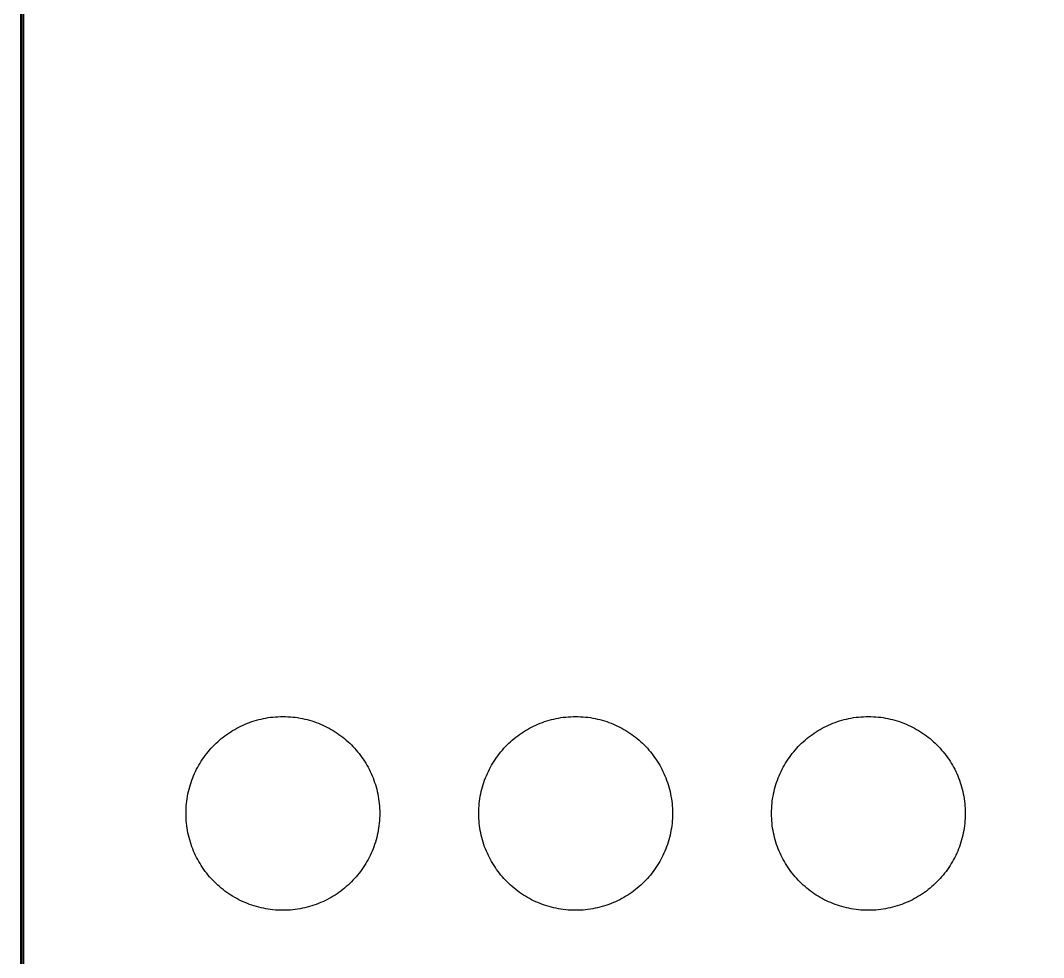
# Model space of a CAD drawing. Extents: x 5 to 76, y 7 to 135.
# Drawn here: x 4.84 to 38, y 36.96 to 67.34 of the extents above; entities that cross this region are included whole.
import ezdxf

# ---------------------------------------------------------------- set-up
doc = ezdxf.new("R2010")
doc.units = 0
doc.layers.add('SVG2', color=7, linetype='CONTINUOUS')

# ---------------------------------------------------------------- blocks, each defined once
blk = doc.blocks.new('*U4')
at = {"layer": 'SVG2', "color": 5}
for points in [[(4.892, 6.59), (4.842, 135.05), (4.892, 135.1)], [(4.842, 6.639), (4.842, 135.05), (4.892, 6.59)], [(4.892, 6.59), (4.892, 135.1), (4.942, 6.59)], [(4.942, 6.59), (4.892, 135.1), (4.942, 135.1)]]:
    blk.add_solid(points, dxfattribs=at)
blk = doc.blocks.new('BLOCK_4')
at = {"layer": 'SVG2'}
blk.add_lwpolyline([(4.942, 70.845), (4.942, 62.825), (4.942, 54.806), (4.942, 46.787), (4.942, 38.767), (4.942, 30.748), (4.942, 22.728), (4.942, 14.709), (4.942, 6.689)], dxfattribs=at)
for points in [[(75.659, 6.59), (75.659, 6.59), (71.236, 6.59), (71.236, 6.59), (71.236, 6.59), (66.813, 6.59), (66.813, 6.59), (66.813, 6.59), (62.39, 6.59), (62.39, 6.59), (62.39, 6.59), (57.967, 6.59), (57.967, 6.59), (57.967, 6.59), (53.545, 6.59), (53.545, 6.59), (53.545, 6.59), (49.122, 6.59), (49.122, 6.59), (49.122, 6.59), (44.699, 6.59), (44.699, 6.59), (44.699, 6.59), (40.276, 6.59), (40.276, 6.59), (40.276, 6.59), (35.853, 6.59), (35.853, 6.59), (35.853, 6.59), (31.43, 6.59), (31.43, 6.59), (31.43, 6.59), (27.007, 6.59), (27.007, 6.59), (27.007, 6.59), (22.584, 6.59), (22.584, 6.59), (22.584, 6.59), (18.161, 6.59), (18.161, 6.59), (18.161, 6.59), (13.738, 6.59), (13.738, 6.59), (13.738, 6.59), (9.315, 6.59), (9.315, 6.59), (9.315, 6.59), (4.892, 6.59), (4.892, 6.59), (4.89, 6.59), (4.889, 6.59), (4.887, 6.59), (4.885, 6.59), (4.884, 6.59), (4.882, 6.591), (4.88, 6.591), (4.879, 6.591), (4.877, 6.592), (4.876, 6.592), (4.874, 6.593), (4.873, 6.593), (4.871, 6.594), (4.87, 6.595), (4.868, 6.596), (4.867, 6.596), (4.865, 6.597), (4.864, 6.598), (4.863, 6.599), (4.862, 6.6), (4.86, 6.601), (4.859, 6.602), (4.858, 6.603), (4.857, 6.604), (4.856, 6.605), (4.855, 6.606), (4.854, 6.608), (4.852, 6.609), (4.852, 6.61), (4.851, 6.612), (4.85, 6.613), (4.849, 6.614), (4.848, 6.616), (4.847, 6.617), (4.847, 6.619), (4.846, 6.62), (4.845, 6.622), (4.845, 6.623), (4.844, 6.625), (4.844, 6.626), (4.843, 6.628), (4.843, 6.629), (4.843, 6.631), (4.843, 6.633), (4.842, 6.634), (4.842, 6.636), (4.842, 6.638), (4.842, 6.639), (4.842, 6.639), (4.842, 14.665), (4.842, 14.665), (4.842, 14.665), (4.842, 22.691), (4.842, 22.691), (4.842, 22.691), (4.842, 30.717), (4.842, 30.717), (4.842, 30.717), (4.842, 38.742), (4.842, 38.742), (4.842, 38.742), (4.842, 46.768), (4.842, 46.768), (4.842, 46.768), (4.842, 54.794), (4.842, 54.794), (4.842, 54.794), (4.842, 62.819), (4.842, 62.819), (4.842, 62.819), (4.842, 70.845), (4.842, 70.845), (4.842, 70.845), (4.842, 78.871), (4.842, 78.871), (4.842, 78.871), (4.842, 86.896), (4.842, 86.896), (4.842, 86.896), (4.842, 94.922), (4.842, 94.922), (4.842, 94.922), (4.842, 102.948), (4.842, 102.948), (4.842, 102.948), (4.842, 110.973), (4.842, 110.973), (4.842, 110.973), (4.842, 118.999), (4.842, 118.999), (4.842, 118.999), (4.842, 127.025), (4.842, 127.025), (4.842, 127.025), (4.842, 135.05), (4.842, 135.05), (4.842, 135.052), (4.842, 135.054), (4.842, 135.056), (4.843, 135.057), (4.843, 135.059), (4.843, 135.06), (4.843, 135.062), (4.844, 135.064), (4.844, 135.065), (4.845, 135.067), (4.845, 135.068), (4.846, 135.07), (4.847, 135.071), (4.847, 135.073), (4.848, 135.074), (4.849, 135.076), (4.85, 135.077), (4.851, 135.078), (4.852, 135.08), (4.852, 135.081), (4.854, 135.082), (4.855, 135.083), (4.856, 135.085), (4.857, 135.086), (4.858, 135.087), (4.859, 135.088), (4.86, 135.089), (4.862, 135.09), (4.863, 135.091), (4.864, 135.092), (4.865, 135.093), (4.867, 135.094), (4.868, 135.094), (4.87, 135.095), (4.871, 135.096), (4.873, 135.096), (4.874, 135.097), (4.876, 135.098), (4.877, 135.098), (4.879, 135.099), (4.88, 135.099), (4.882, 135.099), (4.884, 135.1), (4.885, 135.1), (4.887, 135.1), (4.889, 135.1), (4.89, 135.1), (4.892, 135.1), (4.892, 135.1), (9.315, 135.1), (9.315, 135.1), (9.315, 135.1), (13.738, 135.1), (13.738, 135.1), (13.738, 135.1), (18.161, 135.1), (18.161, 135.1), (18.161, 135.1), (22.584, 135.1), (22.584, 135.1), (22.584, 135.1), (27.007, 135.1), (27.007, 135.1), (27.007, 135.1), (31.43, 135.1), (31.43, 135.1), (31.43, 135.1), (35.853, 135.1), (35.853, 135.1), (35.853, 135.1), (40.276, 135.1), (40.276, 135.1), (40.276, 135.1), (44.699, 135.1), (44.699, 135.1), (44.699, 135.1), (49.122, 135.1), (49.122, 135.1), (49.122, 135.1), (53.545, 135.1), (53.545, 135.1), (53.545, 135.1), (57.967, 135.1), (57.967, 135.1), (57.967, 135.1), (62.39, 135.1), (62.39, 135.1), (62.39, 135.1), (66.813, 135.1), (66.813, 135.1), (66.813, 135.1), (71.236, 135.1), (71.236, 135.1), (71.236, 135.1), (75.659, 135.1), (75.659, 135.1), (75.661, 135.1), (75.663, 135.1), (75.664, 135.1), (75.666, 135.1), (75.668, 135.1), (75.669, 135.099), (75.671, 135.099), (75.673, 135.099), (75.674, 135.098), (75.676, 135.098), (75.677, 135.097), (75.679, 135.096), (75.68, 135.096), (75.682, 135.095), (75.683, 135.094), (75.685, 135.094), (75.686, 135.093), (75.687, 135.092), (75.689, 135.091), (75.69, 135.09), (75.691, 135.089), (75.692, 135.088), (75.693, 135.087), (75.695, 135.086), (75.696, 135.085), (75.697, 135.083), (75.698, 135.082), (75.699, 135.081), (75.7, 135.08), (75.701, 135.078), (75.702, 135.077), (75.702, 135.076), (75.703, 135.074), (75.704, 135.073), (75.705, 135.071), (75.705, 135.07), (75.706, 135.068), (75.707, 135.067), (75.707, 135.065), (75.707, 135.064), (75.708, 135.062), (75.708, 135.06), (75.709, 135.059), (75.709, 135.057), (75.709, 135.056), (75.709, 135.054), (75.709, 135.052), (75.709, 135.05), (75.709, 135.05), (75.709, 127.025), (75.709, 127.025), (75.709, 127.025), (75.709, 118.999), (75.709, 118.999), (75.709, 118.999), (75.709, 110.973), (75.709, 110.973), (75.709, 110.973), (75.709, 102.948), (75.709, 102.948), (75.709, 102.948), (75.709, 94.922), (75.709, 94.922), (75.709, 94.922), (75.709, 86.896), (75.709, 86.896), (75.709, 86.896), (75.709, 78.871), (75.709, 78.871), (75.709, 78.871), (75.709, 70.845), (75.709, 70.845), (75.709, 70.845), (75.709, 62.819), (75.709, 62.819), (75.709, 62.819), (75.709, 54.794), (75.709, 54.794), (75.709, 54.794), (75.709, 46.768), (75.709, 46.768), (75.709, 46.768), (75.709, 38.742), (75.709, 38.742), (75.709, 38.742), (75.709, 30.717), (75.709, 30.717), (75.709, 30.717), (75.709, 22.691), (75.709, 22.691), (75.709, 22.691), (75.709, 14.665), (75.709, 14.665), (75.709, 14.665), (75.709, 6.639), (75.709, 6.639), (75.709, 6.638), (75.709, 6.636), (75.709, 6.634), (75.709, 6.633), (75.709, 6.631), (75.708, 6.629), (75.708, 6.628), (75.707, 6.626), (75.707, 6.625), (75.707, 6.623), (75.706, 6.622), (75.705, 6.62), (75.705, 6.619), (75.704, 6.617), (75.703, 6.616), (75.702, 6.614), (75.702, 6.613), (75.701, 6.612), (75.7, 6.61), (75.699, 6.609), (75.698, 6.608), (75.697, 6.606), (75.696, 6.605), (75.695, 6.604), (75.693, 6.603), (75.692, 6.602), (75.691, 6.601), (75.69, 6.6), (75.689, 6.599), (75.687, 6.598), (75.686, 6.597), (75.685, 6.596), (75.683, 6.596), (75.682, 6.595), (75.68, 6.594), (75.679, 6.593), (75.677, 6.593), (75.676, 6.592), (75.674, 6.592), (75.673, 6.591), (75.671, 6.591), (75.669, 6.591), (75.668, 6.59), (75.666, 6.59), (75.664, 6.59), (75.663, 6.59), (75.661, 6.59), (75.659, 6.59)], [(75.659, 135.05), (75.659, 135.05), (71.236, 135.05), (71.236, 135.05), (71.236, 135.05), (66.813, 135.05), (66.813, 135.05), (66.813, 135.05), (62.39, 135.05), (62.39, 135.05), (62.39, 135.05), (57.967, 135.05), (57.967, 135.05), (57.967, 135.05), (53.545, 135.05), (53.545, 135.05), (53.545, 135.05), (49.122, 135.05), (49.122, 135.05), (49.122, 135.05), (44.699, 135.05), (44.699, 135.05), (44.699, 135.05), (40.276, 135.05), (40.276, 135.05), (40.276, 135.05), (35.853, 135.05), (35.853, 135.05), (35.853, 135.05), (31.43, 135.05), (31.43, 135.05), (31.43, 135.05), (27.007, 135.05), (27.007, 135.05), (27.007, 135.05), (22.584, 135.05), (22.584, 135.05), (22.584, 135.05), (18.161, 135.05), (18.161, 135.05), (18.161, 135.05), (13.738, 135.05), (13.738, 135.05), (13.738, 135.05), (9.315, 135.05), (9.315, 135.05), (9.315, 135.05), (4.892, 135.05), (4.892, 135.05), (4.892, 135.05), (4.892, 135.05), (4.892, 135.05), (4.892, 135.05), (4.892, 135.05), (4.892, 135.05), (4.892, 135.05), (4.892, 135.05), (4.892, 135.05), (4.892, 135.05), (4.892, 135.05), (4.892, 135.05), (4.892, 135.05), (4.892, 135.05), (4.892, 135.05), (4.892, 135.05), (4.892, 135.05), (4.892, 135.05), (4.892, 135.05), (4.892, 135.05), (4.892, 135.05), (4.892, 135.05), (4.892, 135.05), (4.892, 135.05), (4.892, 135.05), (4.892, 135.05), (4.892, 135.05), (4.892, 135.05), (4.892, 135.05), (4.892, 135.05), (4.892, 135.05), (4.892, 135.05), (4.892, 135.05), (4.892, 135.05), (4.892, 135.05), (4.892, 135.05), (4.892, 135.05), (4.892, 135.05), (4.892, 135.05), (4.892, 135.05), (4.892, 135.05), (4.892, 135.05), (4.892, 135.05), (4.892, 135.05), (4.892, 135.05), (4.892, 135.05), (4.892, 135.05), (4.892, 135.05), (4.892, 135.05), (4.892, 127.025), (4.892, 127.025), (4.892, 127.025), (4.892, 118.999), (4.892, 118.999), (4.892, 118.999), (4.892, 110.973), (4.892, 110.973), (4.892, 110.973), (4.892, 102.948), (4.892, 102.948), (4.892, 102.948), (4.892, 94.922), (4.892, 94.922), (4.892, 94.922), (4.892, 86.896), (4.892, 86.896), (4.892, 86.896), (4.892, 78.871), (4.892, 78.871), (4.892, 78.871), (4.892, 70.845), (4.892, 70.845), (4.892, 70.845), (4.892, 62.819), (4.892, 62.819), (4.892, 62.819), (4.892, 54.794), (4.892, 54.794), (4.892, 54.794), (4.892, 46.768), (4.892, 46.768), (4.892, 46.768), (4.892, 38.742), (4.892, 38.742), (4.892, 38.742), (4.892, 30.716), (4.892, 30.716), (4.892, 30.716), (4.892, 22.691), (4.892, 22.691), (4.892, 22.691), (4.892, 14.665), (4.892, 14.665), (4.892, 14.665), (4.892, 6.639), (4.892, 6.639), (4.892, 6.639), (4.892, 6.639), (4.892, 6.639), (4.892, 6.639), (4.892, 6.639), (4.892, 6.639), (4.892, 6.639), (4.892, 6.639), (4.892, 6.639), (4.892, 6.639), (4.892, 6.639), (4.892, 6.639), (4.892, 6.639), (4.892, 6.639), (4.892, 6.639), (4.892, 6.639), (4.892, 6.639), (4.892, 6.639), (4.892, 6.639), (4.892, 6.639), (4.892, 6.639), (4.892, 6.639), (4.892, 6.639), (4.892, 6.639), (4.892, 6.639), (4.892, 6.639), (4.892, 6.639), (4.892, 6.639), (4.892, 6.639), (4.892, 6.639), (4.892, 6.639), (4.892, 6.639), (4.892, 6.639), (4.892, 6.639), (4.892, 6.639), (4.892, 6.639), (4.892, 6.639), (4.892, 6.639), (4.892, 6.639), (4.892, 6.639), (4.892, 6.639), (4.892, 6.639), (4.892, 6.639), (4.892, 6.639), (4.892, 6.639), (4.892, 6.639), (4.892, 6.639), (4.892, 6.639), (4.892, 6.639), (9.315, 6.639), (9.315, 6.639), (9.315, 6.639), (13.738, 6.639), (13.738, 6.639), (13.738, 6.639), (18.161, 6.639), (18.161, 6.639), (18.161, 6.639), (22.584, 6.639), (22.584, 6.639), (22.584, 6.639), (27.007, 6.639), (27.007, 6.639), (27.007, 6.639), (31.43, 6.639), (31.43, 6.639), (31.43, 6.639), (35.853, 6.639), (35.853, 6.639), (35.853, 6.639), (40.276, 6.639), (40.276, 6.639), (40.276, 6.639), (44.699, 6.639), (44.699, 6.639), (44.699, 6.639), (49.122, 6.639), (49.122, 6.639), (49.122, 6.639), (53.545, 6.639), (53.545, 6.639), (53.545, 6.639), (57.967, 6.639), (57.967, 6.639), (57.967, 6.639), (62.39, 6.639), (62.39, 6.639), (62.39, 6.639), (66.813, 6.639), (66.813, 6.639), (66.813, 6.639), (71.236, 6.639), (71.236, 6.639), (71.236, 6.639), (75.659, 6.639), (75.659, 6.639), (75.659, 6.639), (75.659, 6.639), (75.659, 6.639), (75.659, 6.639), (75.659, 6.639), (75.659, 6.639), (75.659, 6.639), (75.659, 6.639), (75.659, 6.639), (75.659, 6.639), (75.659, 6.639), (75.659, 6.639), (75.659, 6.639), (75.659, 6.639), (75.659, 6.639), (75.659, 6.639), (75.659, 6.639), (75.659, 6.639), (75.659, 6.639), (75.659, 6.639), (75.659, 6.639), (75.659, 6.639), (75.659, 6.639), (75.659, 6.639), (75.659, 6.639), (75.659, 6.639), (75.659, 6.639), (75.659, 6.639), (75.659, 6.639), (75.659, 6.639), (75.659, 6.639), (75.659, 6.639), (75.659, 6.639), (75.659, 6.639), (75.659, 6.639), (75.659, 6.639), (75.659, 6.639), (75.659, 6.639), (75.659, 6.639), (75.659, 6.639), (75.659, 6.639), (75.659, 6.639), (75.659, 6.639), (75.659, 6.639), (75.659, 6.639), (75.659, 6.639), (75.659, 6.639), (75.659, 6.639), (75.659, 6.639), (75.659, 14.665), (75.659, 14.665), (75.659, 14.665), (75.659, 22.691), (75.659, 22.691), (75.659, 22.691), (75.659, 30.716), (75.659, 30.716), (75.659, 30.716), (75.659, 38.742), (75.659, 38.742), (75.659, 38.742), (75.659, 46.768), (75.659, 46.768), (75.659, 46.768), (75.659, 54.794), (75.659, 54.794), (75.659, 54.794), (75.659, 62.819), (75.659, 62.819), (75.659, 62.819), (75.659, 70.845), (75.659, 70.845), (75.659, 70.845), (75.659, 78.871), (75.659, 78.871), (75.659, 78.871), (75.659, 86.896), (75.659, 86.896), (75.659, 86.896), (75.659, 94.922), (75.659, 94.922), (75.659, 94.922), (75.659, 102.948), (75.659, 102.948), (75.659, 102.948), (75.659, 110.973), (75.659, 110.973), (75.659, 110.973), (75.659, 118.999), (75.659, 118.999), (75.659, 118.999), (75.659, 127.025), (75.659, 127.025), (75.659, 127.025), (75.659, 135.05), (75.659, 135.05), (75.659, 135.05), (75.659, 135.05), (75.659, 135.05), (75.659, 135.05), (75.659, 135.05), (75.659, 135.05), (75.659, 135.05), (75.659, 135.05), (75.659, 135.05), (75.659, 135.05), (75.659, 135.05), (75.659, 135.05), (75.659, 135.05), (75.659, 135.05), (75.659, 135.05), (75.659, 135.05), (75.659, 135.05), (75.659, 135.05), (75.659, 135.05), (75.659, 135.05), (75.659, 135.05), (75.659, 135.05), (75.659, 135.05), (75.659, 135.05), (75.659, 135.05), (75.659, 135.05), (75.659, 135.05), (75.659, 135.05), (75.659, 135.05), (75.659, 135.05), (75.659, 135.05), (75.659, 135.05), (75.659, 135.05), (75.659, 135.05), (75.659, 135.05), (75.659, 135.05), (75.659, 135.05), (75.659, 135.05), (75.659, 135.05), (75.659, 135.05), (75.659, 135.05), (75.659, 135.05), (75.659, 135.05), (75.659, 135.05), (75.659, 135.05), (75.659, 135.05), (75.659, 135.05), (75.659, 135.05)]]:
    blk.add_open_spline(points, degree=3, knots=[0, 0, 0, 0, 1, 1, 1, 2, 2, 2, 3, 3, 3, 4, 4, 4, 5, 5, 5, 6, 6, 6, 7, 7, 7, 8, 8, 8, 9, 9, 9, 10, 10, 10, 11, 11, 11, 12, 12, 12, 13, 13, 13, 14, 14, 14, 15, 15, 15, 16, 16, 16, 17, 17, 17, 18, 18, 18, 19, 19, 19, 20, 20, 20, 21, 21, 21, 22, 22, 22, 23, 23, 23, 24, 24, 24, 25, 25, 25, 26, 26, 26, 27, 27, 27, 28, 28, 28, 29, 29, 29, 30, 30, 30, 31, 31, 31, 32, 32, 32, 33, 33, 33, 34, 34, 34, 35, 35, 35, 36, 36, 36, 37, 37, 37, 38, 38, 38, 39, 39, 39, 40, 40, 40, 41, 41, 41, 42, 42, 42, 43, 43, 43, 44, 44, 44, 45, 45, 45, 46, 46, 46, 47, 47, 47, 48, 48, 48, 49, 49, 49, 50, 50, 50, 51, 51, 51, 52, 52, 52, 53, 53, 53, 54, 54, 54, 55, 55, 55, 56, 56, 56, 57, 57, 57, 58, 58, 58, 59, 59, 59, 60, 60, 60, 61, 61, 61, 62, 62, 62, 63, 63, 63, 64, 64, 64, 65, 65, 65, 66, 66, 66, 67, 67, 67, 68, 68, 68, 69, 69, 69, 70, 70, 70, 71, 71, 71, 72, 72, 72, 73, 73, 73, 74, 74, 74, 75, 75, 75, 76, 76, 76, 77, 77, 77, 78, 78, 78, 79, 79, 79, 80, 80, 80, 81, 81, 81, 82, 82, 82, 83, 83, 83, 84, 84, 84, 85, 85, 85, 86, 86, 86, 87, 87, 87, 88, 88, 88, 89, 89, 89, 90, 90, 90, 91, 91, 91, 92, 92, 92, 93, 93, 93, 94, 94, 94, 95, 95, 95, 96, 96, 96, 97, 97, 97, 98, 98, 98, 99, 99, 99, 100, 100, 100, 101, 101, 101, 102, 102, 102, 103, 103, 103, 104, 104, 104, 105, 105, 105, 106, 106, 106, 107, 107, 107, 108, 108, 108, 109, 109, 109, 110, 110, 110, 111, 111, 111, 112, 112, 112, 113, 113, 113, 114, 114, 114, 115, 115, 115, 116, 116, 116, 117, 117, 117, 118, 118, 118, 119, 119, 119, 120, 120, 120, 121, 121, 121, 122, 122, 122, 123, 123, 123, 124, 124, 124, 125, 125, 125, 126, 126, 126, 127, 127, 127, 128, 128, 128, 128], dxfattribs=at)
at = {"layer": 'SVG2', "color": 5}
blk.add_blockref('*U4', (0, 0), dxfattribs=at)

msp = doc.modelspace()

# ---------------------------------------------------------------- linework, layer by layer
at = {"layer": 'SVG2', "color": 5}
for points in [[(13.348, 38.495), (13.457, 38.495), (13.564, 38.501), (13.669, 38.511), (13.775, 38.522), (13.879, 38.538), (13.981, 38.559), (14.083, 38.58), (14.184, 38.606), (14.282, 38.636), (14.38, 38.667), (14.477, 38.702), (14.57, 38.742), (14.664, 38.782), (14.756, 38.826), (14.845, 38.874), (14.934, 38.922), (15.02, 38.975), (15.104, 39.031), (15.187, 39.088), (15.268, 39.148), (15.346, 39.212), (15.423, 39.276), (15.497, 39.344), (15.568, 39.415), (15.639, 39.486), (15.707, 39.56), (15.771, 39.638), (15.835, 39.715), (15.895, 39.796), (15.952, 39.879), (16.008, 39.963), (16.061, 40.049), (16.109, 40.138), (16.157, 40.227), (16.202, 40.319), (16.241, 40.413), (16.281, 40.507), (16.316, 40.603), (16.347, 40.701), (16.378, 40.8), (16.403, 40.9), (16.424, 41.002), (16.445, 41.104), (16.461, 41.208), (16.472, 41.314), (16.483, 41.419), (16.488, 41.527), (16.488, 41.635), (16.488, 41.743), (16.483, 41.85), (16.472, 41.956), (16.461, 42.061), (16.445, 42.165), (16.424, 42.268), (16.403, 42.37), (16.378, 42.47), (16.347, 42.569), (16.316, 42.667), (16.281, 42.763), (16.241, 42.857), (16.202, 42.951), (16.157, 43.043), (16.109, 43.131), (16.061, 43.22), (16.008, 43.307), (15.952, 43.39), (15.895, 43.474), (15.835, 43.555), (15.771, 43.632), (15.707, 43.71), (15.639, 43.784), (15.568, 43.855), (15.497, 43.926), (15.423, 43.994), (15.346, 44.058), (15.268, 44.122), (15.187, 44.182), (15.104, 44.238), (15.02, 44.295), (14.934, 44.347), (14.845, 44.396), (14.756, 44.444), (14.664, 44.488), (14.57, 44.528), (14.477, 44.568), (14.38, 44.603), (14.282, 44.633), (14.184, 44.664), (14.083, 44.69), (13.981, 44.711), (13.879, 44.732), (13.775, 44.748), (13.669, 44.758), (13.564, 44.769), (13.457, 44.775), (13.348, 44.775), (13.24, 44.775), (13.133, 44.769), (13.027, 44.758), (12.922, 44.748), (12.818, 44.732), (12.716, 44.711), (12.613, 44.69), (12.513, 44.664), (12.415, 44.633), (12.316, 44.603), (12.22, 44.568), (12.126, 44.528), (12.032, 44.488), (11.941, 44.444), (11.852, 44.396), (11.763, 44.347), (11.676, 44.295), (11.593, 44.238), (11.509, 44.182), (11.429, 44.122), (11.351, 44.058), (11.274, 43.994), (11.199, 43.926), (11.128, 43.855), (11.057, 43.784), (10.99, 43.71), (10.926, 43.632), (10.862, 43.555), (10.801, 43.474), (10.745, 43.39), (10.688, 43.307), (10.636, 43.22), (10.588, 43.131), (10.539, 43.043), (10.495, 42.951), (10.455, 42.857), (10.416, 42.763), (10.38, 42.667), (10.35, 42.569), (10.319, 42.47), (10.293, 42.37), (10.272, 42.268), (10.252, 42.165), (10.236, 42.061), (10.225, 41.956), (10.214, 41.85), (10.209, 41.743), (10.209, 41.635), (10.209, 41.527), (10.214, 41.419), (10.225, 41.314), (10.236, 41.208), (10.252, 41.104), (10.272, 41.002), (10.293, 40.9), (10.319, 40.8), (10.35, 40.701), (10.38, 40.603), (10.416, 40.507), (10.455, 40.413), (10.495, 40.319), (10.539, 40.227), (10.588, 40.138), (10.636, 40.049), (10.688, 39.963), (10.745, 39.879), (10.801, 39.796), (10.862, 39.715), (10.926, 39.638), (10.99, 39.56), (11.057, 39.486), (11.128, 39.415), (11.199, 39.344), (11.274, 39.276), (11.351, 39.212), (11.429, 39.148), (11.509, 39.088), (11.593, 39.031), (11.676, 38.975), (11.763, 38.922), (11.852, 38.874), (11.941, 38.826), (12.032, 38.782), (12.126, 38.742), (12.22, 38.702), (12.316, 38.667), (12.415, 38.636), (12.513, 38.606), (12.613, 38.58), (12.716, 38.559), (12.818, 38.538), (12.922, 38.522), (13.027, 38.511), (13.133, 38.501), (13.24, 38.495), (13.348, 38.495)], [(22.838, 38.495), (22.946, 38.495), (23.054, 38.501), (23.159, 38.511), (23.265, 38.522), (23.369, 38.538), (23.471, 38.559), (23.573, 38.58), (23.673, 38.606), (23.772, 38.636), (23.87, 38.667), (23.966, 38.702), (24.06, 38.742), (24.154, 38.782), (24.246, 38.826), (24.335, 38.874), (24.424, 38.922), (24.51, 38.975), (24.594, 39.031), (24.677, 39.088), (24.758, 39.148), (24.835, 39.212), (24.913, 39.276), (24.987, 39.344), (25.058, 39.415), (25.129, 39.486), (25.197, 39.56), (25.261, 39.638), (25.325, 39.715), (25.385, 39.796), (25.442, 39.879), (25.498, 39.963), (25.551, 40.049), (25.599, 40.138), (25.647, 40.227), (25.691, 40.319), (25.731, 40.413), (25.771, 40.507), (25.806, 40.603), (25.837, 40.701), (25.867, 40.8), (25.893, 40.9), (25.914, 41.002), (25.935, 41.104), (25.951, 41.208), (25.962, 41.314), (25.972, 41.419), (25.978, 41.527), (25.978, 41.635), (25.978, 41.743), (25.972, 41.85), (25.962, 41.956), (25.951, 42.061), (25.935, 42.165), (25.914, 42.268), (25.893, 42.37), (25.867, 42.47), (25.837, 42.569), (25.806, 42.667), (25.771, 42.763), (25.731, 42.857), (25.691, 42.951), (25.647, 43.043), (25.599, 43.131), (25.551, 43.22), (25.498, 43.307), (25.442, 43.39), (25.385, 43.474), (25.325, 43.555), (25.261, 43.632), (25.197, 43.71), (25.129, 43.784), (25.058, 43.855), (24.987, 43.926), (24.913, 43.994), (24.835, 44.058), (24.758, 44.122), (24.677, 44.182), (24.594, 44.238), (24.51, 44.295), (24.424, 44.347), (24.335, 44.396), (24.246, 44.444), (24.154, 44.488), (24.06, 44.528), (23.966, 44.568), (23.87, 44.603), (23.772, 44.633), (23.673, 44.664), (23.573, 44.69), (23.471, 44.711), (23.369, 44.732), (23.265, 44.748), (23.159, 44.758), (23.054, 44.769), (22.946, 44.775), (22.838, 44.775), (22.73, 44.775), (22.623, 44.769), (22.517, 44.758), (22.412, 44.748), (22.308, 44.732), (22.205, 44.711), (22.103, 44.69), (22.003, 44.664), (21.904, 44.633), (21.806, 44.603), (21.71, 44.568), (21.616, 44.528), (21.522, 44.488), (21.43, 44.444), (21.342, 44.396), (21.253, 44.347), (21.166, 44.295), (21.083, 44.238), (20.999, 44.182), (20.918, 44.122), (20.841, 44.058), (20.763, 43.994), (20.689, 43.926), (20.618, 43.855), (20.547, 43.784), (20.479, 43.71), (20.415, 43.632), (20.351, 43.555), (20.291, 43.474), (20.235, 43.39), (20.178, 43.307), (20.126, 43.22), (20.077, 43.131), (20.029, 43.043), (19.985, 42.951), (19.945, 42.857), (19.905, 42.763), (19.87, 42.667), (19.84, 42.569), (19.809, 42.47), (19.783, 42.37), (19.762, 42.268), (19.741, 42.165), (19.725, 42.061), (19.715, 41.956), (19.704, 41.85), (19.698, 41.743), (19.698, 41.635), (19.698, 41.527), (19.704, 41.419), (19.715, 41.314), (19.725, 41.208), (19.741, 41.104), (19.762, 41.002), (19.783, 40.9), (19.809, 40.8), (19.84, 40.701), (19.87, 40.603), (19.905, 40.507), (19.945, 40.413), (19.985, 40.319), (20.029, 40.227), (20.077, 40.138), (20.126, 40.049), (20.178, 39.963), (20.235, 39.879), (20.291, 39.796), (20.351, 39.715), (20.415, 39.638), (20.479, 39.56), (20.547, 39.486), (20.618, 39.415), (20.689, 39.344), (20.763, 39.276), (20.841, 39.212), (20.918, 39.148), (20.999, 39.088), (21.083, 39.031), (21.166, 38.975), (21.253, 38.922), (21.342, 38.874), (21.43, 38.826), (21.522, 38.782), (21.616, 38.742), (21.71, 38.702), (21.806, 38.667), (21.904, 38.636), (22.003, 38.606), (22.103, 38.58), (22.205, 38.559), (22.308, 38.538), (22.412, 38.522), (22.517, 38.511), (22.623, 38.501), (22.73, 38.495), (22.838, 38.495)], [(32.328, 38.495), (32.436, 38.495), (32.543, 38.501), (32.649, 38.511), (32.754, 38.522), (32.858, 38.538), (32.961, 38.559), (33.063, 38.58), (33.163, 38.606), (33.261, 38.636), (33.36, 38.667), (33.456, 38.702), (33.55, 38.742), (33.644, 38.782), (33.735, 38.826), (33.824, 38.874), (33.913, 38.922), (34, 38.975), (34.083, 39.031), (34.167, 39.088), (34.247, 39.148), (34.325, 39.212), (34.402, 39.276), (34.477, 39.344), (34.548, 39.415), (34.619, 39.486), (34.687, 39.56), (34.751, 39.638), (34.815, 39.715), (34.875, 39.796), (34.931, 39.879), (34.988, 39.963), (35.04, 40.049), (35.089, 40.138), (35.137, 40.227), (35.181, 40.319), (35.221, 40.413), (35.261, 40.507), (35.296, 40.603), (35.326, 40.701), (35.357, 40.8), (35.383, 40.9), (35.404, 41.002), (35.425, 41.104), (35.441, 41.208), (35.451, 41.314), (35.462, 41.419), (35.468, 41.527), (35.468, 41.635), (35.468, 41.743), (35.462, 41.85), (35.451, 41.956), (35.441, 42.061), (35.425, 42.165), (35.404, 42.268), (35.383, 42.37), (35.357, 42.47), (35.326, 42.569), (35.296, 42.667), (35.261, 42.763), (35.221, 42.857), (35.181, 42.951), (35.137, 43.043), (35.089, 43.131), (35.04, 43.22), (34.988, 43.307), (34.931, 43.39), (34.875, 43.474), (34.815, 43.555), (34.751, 43.632), (34.687, 43.71), (34.619, 43.784), (34.548, 43.855), (34.477, 43.926), (34.402, 43.994), (34.325, 44.058), (34.247, 44.122), (34.167, 44.182), (34.083, 44.238), (34, 44.295), (33.913, 44.347), (33.824, 44.396), (33.735, 44.444), (33.644, 44.488), (33.55, 44.528), (33.456, 44.568), (33.36, 44.603), (33.261, 44.633), (33.163, 44.664), (33.063, 44.69), (32.961, 44.711), (32.858, 44.732), (32.754, 44.748), (32.649, 44.758), (32.543, 44.769), (32.436, 44.775), (32.328, 44.775), (32.219, 44.775), (32.112, 44.769), (32.007, 44.758), (31.901, 44.748), (31.797, 44.732), (31.695, 44.711), (31.593, 44.69), (31.492, 44.664), (31.394, 44.633), (31.296, 44.603), (31.2, 44.568), (31.106, 44.528), (31.012, 44.488), (30.92, 44.444), (30.831, 44.396), (30.742, 44.347), (30.656, 44.295), (30.572, 44.238), (30.489, 44.182), (30.408, 44.122), (30.331, 44.058), (30.253, 43.994), (30.179, 43.926), (30.108, 43.855), (30.037, 43.784), (29.969, 43.71), (29.905, 43.632), (29.841, 43.555), (29.781, 43.474), (29.724, 43.39), (29.668, 43.307), (29.615, 43.22), (29.567, 43.131), (29.519, 43.043), (29.475, 42.951), (29.435, 42.857), (29.395, 42.763), (29.36, 42.667), (29.329, 42.569), (29.299, 42.47), (29.273, 42.37), (29.252, 42.268), (29.231, 42.165), (29.215, 42.061), (29.204, 41.956), (29.194, 41.85), (29.188, 41.743), (29.188, 41.635), (29.188, 41.527), (29.194, 41.419), (29.204, 41.314), (29.215, 41.208), (29.231, 41.104), (29.252, 41.002), (29.273, 40.9), (29.299, 40.8), (29.329, 40.701), (29.36, 40.603), (29.395, 40.507), (29.435, 40.413), (29.475, 40.319), (29.519, 40.227), (29.567, 40.138), (29.615, 40.049), (29.668, 39.963), (29.724, 39.879), (29.781, 39.796), (29.841, 39.715), (29.905, 39.638), (29.969, 39.56), (30.037, 39.486), (30.108, 39.415), (30.179, 39.344), (30.253, 39.276), (30.331, 39.212), (30.408, 39.148), (30.489, 39.088), (30.572, 39.031), (30.656, 38.975), (30.742, 38.922), (30.831, 38.874), (30.92, 38.826), (31.012, 38.782), (31.106, 38.742), (31.2, 38.702), (31.296, 38.667), (31.394, 38.636), (31.492, 38.606), (31.593, 38.58), (31.695, 38.559), (31.797, 38.538), (31.901, 38.522), (32.007, 38.511), (32.112, 38.501), (32.219, 38.495), (32.328, 38.495)]]:
    msp.add_open_spline(points, degree=3, knots=[0, 0, 0, 0, 1, 1, 1, 2, 2, 2, 3, 3, 3, 4, 4, 4, 5, 5, 5, 6, 6, 6, 7, 7, 7, 8, 8, 8, 9, 9, 9, 10, 10, 10, 11, 11, 11, 12, 12, 12, 13, 13, 13, 14, 14, 14, 15, 15, 15, 16, 16, 16, 17, 17, 17, 18, 18, 18, 19, 19, 19, 20, 20, 20, 21, 21, 21, 22, 22, 22, 23, 23, 23, 24, 24, 24, 25, 25, 25, 26, 26, 26, 27, 27, 27, 28, 28, 28, 29, 29, 29, 30, 30, 30, 31, 31, 31, 32, 32, 32, 33, 33, 33, 34, 34, 34, 35, 35, 35, 36, 36, 36, 37, 37, 37, 38, 38, 38, 39, 39, 39, 40, 40, 40, 41, 41, 41, 42, 42, 42, 43, 43, 43, 44, 44, 44, 45, 45, 45, 46, 46, 46, 47, 47, 47, 48, 48, 48, 49, 49, 49, 50, 50, 50, 51, 51, 51, 52, 52, 52, 53, 53, 53, 54, 54, 54, 55, 55, 55, 56, 56, 56, 57, 57, 57, 58, 58, 58, 59, 59, 59, 60, 60, 60, 61, 61, 61, 62, 62, 62, 63, 63, 63, 64, 64, 64, 64], dxfattribs=at)

# ---------------------------------------------------------------- block references
at = {"layer": 'SVG2'}
msp.add_blockref('BLOCK_4', (0, 0), dxfattribs=at)

doc.saveas('drawing.dxf')
